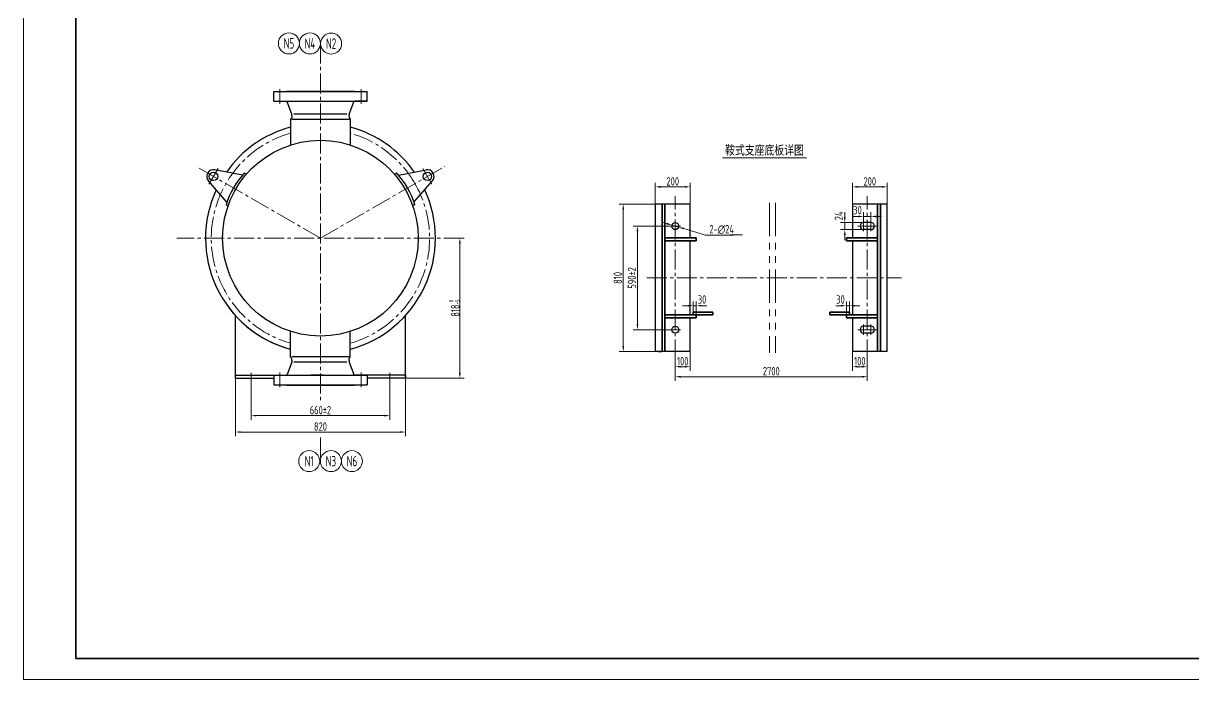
# Model space of a CAD drawing. Header units: millimetres. Extents: x 5765 to 6606, y -201 to 393.
# Drawn here: x 5765 to 6322, y -201 to 112 of the extents above; entities that cross this region are included whole.
import ezdxf
from ezdxf.enums import TextEntityAlignment as Align

# ---------------------------------------------------------------- set-up
doc = ezdxf.new("R2010")
doc.units = ezdxf.units.MM
doc.linetypes.add('CENTER2', pattern=[28.575, 19.05, -3.175, 3.175, -3.175])
doc.linetypes.add('PHANTOM2', pattern=[31.75, 15.875, -3.175, 3.175, -3.175, 3.175, -3.175])
for name, color, linetype, lineweight in [('1粗实线', 7, 'Continuous', 35), ('2细实线', 3, 'Continuous', 13), ('3中心线', 1, 'CENTER2', 13), ('5双点划线', 2, 'PHANTOM2', 13), ('7文本', 2, 'Continuous', 13), ('8标注', 3, 'Continuous', 13), ('9图表', 4, 'Continuous', 13)]:
    doc.layers.add(name, color=color, linetype=linetype, lineweight=lineweight)
doc.styles.add('lanpec', font='bpec_e.shx', dxfattribs={"width": 0.75, "bigfont": 'hztxt.shx'})
doc.styles.add('lanpec-dim', font='bpec_e.shx', dxfattribs={"width": 0.75})
doc.dimstyles.new('lanpec', dxfattribs={"dimtxt": 4, "dimasz": 2.5, "dimexe": 2, "dimexo": 0, "dimtad": 1, "dimdsep": 46, "dimtxsty": 'lanpec-dim', "dimcen": 2.5, "dimclrd": 256, "dimclre": 256, "dimclrt": 256, "dimazin": 0, "dimtfac": 1, "dimtmove": 0, "dimatfit": 3, "dimfxl": 1, "dimlwd": -1, "dimlwe": -1, "dimarcsym": 0})
doc.dimstyles.new('lanpec$3', dxfattribs={"dimtxt": 4, "dimasz": 2.5, "dimexe": 2, "dimexo": 0, "dimtad": 1, "dimtih": 1, "dimtoh": 1, "dimdsep": 46, "dimtxsty": 'lanpec-dim', "dimcen": 2.5, "dimclrd": 256, "dimclre": 256, "dimclrt": 256, "dimazin": 0, "dimtfac": 1, "dimtmove": 0, "dimatfit": 3, "dimfxl": 1, "dimlwd": -1, "dimlwe": -1, "dimarcsym": 0})

# ---------------------------------------------------------------- blocks, each defined once
blk = doc.blocks.new('A1')
at = {"layer": '1粗实线'}
blk.add_lwpolyline([(-816, 10), (-10, 10), (-10, 584), (-816, 584)], close=True, dxfattribs=at)
at = {"layer": '9图表'}
blk.add_lwpolyline([(-841, 0), (0, 0), (0, 594), (-841, 594)], close=True, dxfattribs=at)
blk = doc.blocks.new('*D25')
at = {"layer": '8标注', "transparency": 16777216}
for p, q in [((6066.01, 25.82), (6066.01, 36.06)), ((6068.51, 34.06), (6080.14, 34.06)), ((6082.64, 25.82), (6082.64, 36.06))]:
    blk.add_line(p, q, dxfattribs=at)
for points in [[(6068.51, 34.48), (6068.51, 33.65), (6066.01, 34.06)], [(6080.14, 34.48), (6080.14, 33.65), (6082.64, 34.06)]]:
    blk.add_solid(points, dxfattribs=at)
at = {"layer": 'Defpoints', "color": 0, "transparency": 16777216}
for p in [(6082.64, 34.06), (6066.01, 25.82), (6082.64, 25.82)]:
    blk.add_point(p, dxfattribs=at)
at = {"layer": '8标注', "transparency": 16777216, "insert": (6074.32, 36.69), "char_height": 4, "attachment_point": 5, "style": 'lanpec-dim'}
blk.add_mtext('200', dxfattribs=at)
blk = doc.blocks.new('*D34')
at = {"layer": '8标注', "transparency": 16777216}
for p, q in [((6159.87, 25.82), (6159.87, 36.06)), ((6162.37, 34.06), (6174, 34.06)), ((6176.5, 25.82), (6176.5, 36.06))]:
    blk.add_line(p, q, dxfattribs=at)
for points in [[(6162.37, 34.48), (6162.37, 33.65), (6159.87, 34.06)], [(6174, 34.48), (6174, 33.65), (6176.5, 34.06)]]:
    blk.add_solid(points, dxfattribs=at)
at = {"layer": 'Defpoints', "color": 0, "transparency": 16777216}
for p in [(6176.5, 34.06), (6159.87, 25.82), (6176.5, 25.82)]:
    blk.add_point(p, dxfattribs=at)
at = {"layer": '8标注', "transparency": 16777216, "insert": (6168.18, 36.69), "char_height": 4, "attachment_point": 5, "style": 'lanpec-dim'}
blk.add_mtext('200', dxfattribs=at)
blk = doc.blocks.new('*D26')
at = {"layer": '8标注', "transparency": 16777216}
for p, q in [((6075.52, -48.22), (6075.52, -58.34)), ((6166.98, -48.22), (6166.98, -58.34)), ((6078.02, -56.34), (6164.48, -56.34))]:
    blk.add_line(p, q, dxfattribs=at)
for points in [[(6078.02, -55.93), (6078.02, -56.76), (6075.52, -56.34)], [(6164.48, -55.93), (6164.48, -56.76), (6166.98, -56.34)]]:
    blk.add_solid(points, dxfattribs=at)
at = {"layer": 'Defpoints', "color": 0, "transparency": 16777216}
for p in [(6075.52, -48.22), (6166.98, -48.22), (6166.98, -56.34)]:
    blk.add_point(p, dxfattribs=at)
at = {"layer": '8标注', "transparency": 16777216, "insert": (6121.25, -53.72), "char_height": 4, "attachment_point": 5, "style": 'lanpec-dim'}
blk.add_mtext('2700', dxfattribs=at)
blk = doc.blocks.new('*D27')
at = {"layer": '8标注', "transparency": 16777216}
for p, q in [((6165.25, 17.03), (6154.25, 17.03)), ((6156.25, 19.53), (6156.25, 22.03)), ((6156.25, 17.03), (6156.25, 13.7)), ((6165.25, 13.7), (6154.25, 13.7)), ((6156.25, 11.2), (6156.25, 8.7))]:
    blk.add_line(p, q, dxfattribs=at)
for points in [[(6155.84, 19.53), (6156.67, 19.53), (6156.25, 17.03)], [(6155.84, 11.2), (6156.67, 11.2), (6156.25, 13.7)]]:
    blk.add_solid(points, dxfattribs=at)
at = {"layer": 'Defpoints', "color": 0, "transparency": 16777216}
for p in [(6165.25, 17.03), (6156.25, 13.7), (6165.25, 13.7)]:
    blk.add_point(p, dxfattribs=at)
at = {"layer": '8标注', "transparency": 16777216, "insert": (6153.43, 20.25), "char_height": 4, "attachment_point": 5, "rotation": 90, "style": 'lanpec-dim'}
blk.add_mtext('24', dxfattribs=at)
blk = doc.blocks.new('*D28')
at = {"layer": '8标注', "transparency": 16777216}
for p, q in [((6162.75, 19.97), (6160.25, 19.97)), ((6165.25, 17.03), (6165.25, 21.97)), ((6168.72, 19.97), (6165.25, 19.97)), ((6168.72, 17.03), (6168.72, 21.97)), ((6171.22, 19.97), (6173.72, 19.97))]:
    blk.add_line(p, q, dxfattribs=at)
for points in [[(6162.75, 20.38), (6162.75, 19.55), (6165.25, 19.97)], [(6171.22, 20.38), (6171.22, 19.55), (6168.72, 19.97)]]:
    blk.add_solid(points, dxfattribs=at)
at = {"layer": 'Defpoints', "color": 0, "transparency": 16777216}
for p in [(6165.25, 19.97), (6165.25, 17.03), (6168.72, 17.03)]:
    blk.add_point(p, dxfattribs=at)
at = {"layer": '8标注', "transparency": 16777216, "insert": (6162.33, 22.97), "char_height": 4, "attachment_point": 5, "style": 'lanpec-dim'}
blk.add_mtext('30', dxfattribs=at)
blk = doc.blocks.new('*D29')
at = {"layer": '8标注', "transparency": 16777216}
for p, q in [((6073.03, 15.37), (6055.5, 15.37)), ((6057.5, 12.87), (6057.5, -31.45)), ((6073.03, -33.95), (6055.5, -33.95))]:
    blk.add_line(p, q, dxfattribs=at)
for points in [[(6057.09, 12.87), (6057.92, 12.87), (6057.5, 15.37)], [(6057.09, -31.45), (6057.92, -31.45), (6057.5, -33.95)]]:
    blk.add_solid(points, dxfattribs=at)
at = {"layer": 'Defpoints', "color": 0, "transparency": 16777216}
for p in [(6073.03, 15.37), (6057.5, -33.95), (6073.03, -33.95)]:
    blk.add_point(p, dxfattribs=at)
at = {"layer": '8标注', "transparency": 16777216, "insert": (6054.88, -9.29), "char_height": 4, "attachment_point": 5, "rotation": 90, "style": 'lanpec-dim'}
blk.add_mtext('590±2', dxfattribs=at)
blk = doc.blocks.new('*D30')
at = {"layer": '8标注', "transparency": 16777216}
for p, q in [((6066.01, 25.82), (6048.75, 25.82)), ((6050.75, -41.91), (6050.75, 23.32)), ((6066.01, -44.41), (6048.75, -44.41))]:
    blk.add_line(p, q, dxfattribs=at)
for points in [[(6050.33, 23.32), (6051.16, 23.32), (6050.75, 25.82)], [(6050.33, -41.91), (6051.16, -41.91), (6050.75, -44.41)]]:
    blk.add_solid(points, dxfattribs=at)
at = {"layer": 'Defpoints', "color": 0, "transparency": 16777216}
for p in [(6050.75, 25.82), (6066.01, 25.82), (6066.01, -44.41)]:
    blk.add_point(p, dxfattribs=at)
at = {"layer": '8标注', "transparency": 16777216, "insert": (6048.12, -9.29), "char_height": 4, "attachment_point": 5, "rotation": 90, "style": 'lanpec-dim'}
blk.add_mtext('810', dxfattribs=at)
blk = doc.blocks.new('*D31')
at = {"layer": '8标注', "transparency": 16777216}
for p, q in [((6075.52, -44.41), (6075.52, -53.57)), ((6082.64, -44.41), (6082.64, -53.57)), ((6078.02, -51.57), (6080.14, -51.57))]:
    blk.add_line(p, q, dxfattribs=at)
for points in [[(6078.02, -51.15), (6078.02, -51.98), (6075.52, -51.57)], [(6080.14, -51.15), (6080.14, -51.98), (6082.64, -51.57)]]:
    blk.add_solid(points, dxfattribs=at)
at = {"layer": 'Defpoints', "color": 0, "transparency": 16777216}
for p in [(6075.52, -44.41), (6082.64, -44.41), (6082.64, -51.57)]:
    blk.add_point(p, dxfattribs=at)
at = {"layer": '8标注', "transparency": 16777216, "insert": (6079.08, -48.94), "char_height": 4, "attachment_point": 5, "style": 'lanpec-dim'}
blk.add_mtext('100', dxfattribs=at)
blk = doc.blocks.new('*D32')
at = {"layer": '8标注', "transparency": 16777216}
for p, q in [((6159.87, -44.41), (6159.87, -53.57)), ((6166.98, -44.41), (6166.98, -53.57)), ((6164.48, -51.57), (6162.37, -51.57))]:
    blk.add_line(p, q, dxfattribs=at)
for points in [[(6162.37, -51.15), (6162.37, -51.98), (6159.87, -51.57)], [(6164.48, -51.15), (6164.48, -51.98), (6166.98, -51.57)]]:
    blk.add_solid(points, dxfattribs=at)
at = {"layer": 'Defpoints', "color": 0, "transparency": 16777216}
for p in [(6159.87, -44.41), (6166.98, -44.41), (6159.87, -51.57)]:
    blk.add_point(p, dxfattribs=at)
at = {"layer": '8标注', "transparency": 16777216, "insert": (6163.43, -48.94), "char_height": 4, "attachment_point": 5, "style": 'lanpec-dim'}
blk.add_mtext('100', dxfattribs=at)
blk = doc.blocks.new('*D35')
at = {"layer": '8标注', "transparency": 16777216}
for p, q in [((6071.53, 16.54), (6069.13, 17.25)), ((6073.93, 15.84), (6077.12, 14.9)), ((6089.87, 11.14), (6079.52, 14.19)), ((6103.2, 11.14), (6089.87, 11.14))]:
    blk.add_line(p, q, dxfattribs=at)
for points in [[(6071.65, 16.94), (6071.41, 16.14), (6073.93, 15.84)], [(6079.63, 14.59), (6079.4, 13.79), (6077.12, 14.9)]]:
    blk.add_solid(points, dxfattribs=at)
at = {"layer": 'Defpoints', "color": 0, "transparency": 16777216}
for p in [(6073.93, 15.84), (6077.12, 14.9)]:
    blk.add_point(p, dxfattribs=at)
at = {"layer": '8标注', "transparency": 16777216, "insert": (6097.64, 13.77), "char_height": 4, "attachment_point": 5, "style": 'lanpec-dim'}
blk.add_mtext('2-∅24', dxfattribs=at)
blk = doc.blocks.new('*D36')
at = {"layer": '8标注', "transparency": 16777216}
for p, q in [((6084.01, -25.61), (6084.01, -20.51)), ((6085.51, -26.88), (6085.51, -20.51)), ((6081.51, -22.51), (6079.01, -22.51)), ((6084.01, -22.51), (6085.51, -22.51)), ((6088.01, -22.51), (6090.51, -22.51))]:
    blk.add_line(p, q, dxfattribs=at)
for points in [[(6081.51, -22.1), (6081.51, -22.93), (6084.01, -22.51)], [(6088.01, -22.1), (6088.01, -22.93), (6085.51, -22.51)]]:
    blk.add_solid(points, dxfattribs=at)
at = {"layer": 'Defpoints', "color": 0, "transparency": 16777216}
for p in [(6084.01, -25.61), (6085.51, -22.51), (6085.51, -26.88)]:
    blk.add_point(p, dxfattribs=at)
at = {"layer": '8标注', "transparency": 16777216, "insert": (6088.29, -19.56), "char_height": 4, "attachment_point": 5, "style": 'lanpec-dim'}
blk.add_mtext('30', dxfattribs=at)
blk = doc.blocks.new('*D33')
at = {"layer": '8标注', "transparency": 16777216}
for p, q in [((6157, -26.88), (6157, -20.51)), ((6158.5, -25.61), (6158.5, -20.51)), ((6154.5, -22.51), (6152, -22.51)), ((6158.5, -22.51), (6157, -22.51)), ((6161, -22.51), (6163.5, -22.51))]:
    blk.add_line(p, q, dxfattribs=at)
for points in [[(6154.5, -22.1), (6154.5, -22.93), (6157, -22.51)], [(6161, -22.1), (6161, -22.93), (6158.5, -22.51)]]:
    blk.add_solid(points, dxfattribs=at)
at = {"layer": 'Defpoints', "color": 0, "transparency": 16777216}
for p in [(6157, -22.51), (6157, -26.88), (6158.5, -25.61)]:
    blk.add_point(p, dxfattribs=at)
at = {"layer": '8标注', "transparency": 16777216, "insert": (6154.22, -19.56), "char_height": 4, "attachment_point": 5, "style": 'lanpec-dim'}
blk.add_mtext('30', dxfattribs=at)
blk = doc.blocks.new('*U24')
at = {"layer": '2细实线'}
blk.add_line((-20, 0), (20, 0), dxfattribs=at)
at = {"layer": '7文本', "style": 'lanpec', "width": 0.75}
for tag, height, p in [('节点图名称', 5, (0, 3.5)), ('比例', 4, (0, -3.25))]:
    blk.add_attdef(tag, text='', height=height, dxfattribs=at).set_placement(p, align=Align.MIDDLE_CENTER)
blk = doc.blocks.new('*D44')
at = {"layer": '8标注', "transparency": 16777216}
for p, q in [((5873.51, -59.19), (5873.51, -76.87)), ((5939.51, -59.12), (5939.51, -76.87)), ((5876.01, -74.87), (5937.01, -74.87))]:
    blk.add_line(p, q, dxfattribs=at)
for points in [[(5876.01, -74.45), (5876.01, -75.29), (5873.51, -74.87)], [(5937.01, -74.45), (5937.01, -75.29), (5939.51, -74.87)]]:
    blk.add_solid(points, dxfattribs=at)
at = {"layer": 'Defpoints', "color": 0, "transparency": 16777216}
for p in [(5873.51, -59.19), (5939.51, -59.12), (5939.51, -74.87)]:
    blk.add_point(p, dxfattribs=at)
at = {"layer": '8标注', "transparency": 16777216, "insert": (5906.51, -72.25), "char_height": 4, "attachment_point": 5, "style": 'lanpec-dim'}
blk.add_mtext('660%%P2', dxfattribs=at)
blk = doc.blocks.new('*D45')
at = {"layer": '8标注', "transparency": 16777216}
for p, q in [((5866.01, -56.98), (5866.01, -84.68)), ((5947.01, -56.98), (5947.01, -84.68)), ((5868.51, -82.68), (5944.51, -82.68))]:
    blk.add_line(p, q, dxfattribs=at)
for points in [[(5868.51, -82.26), (5868.51, -83.1), (5866.01, -82.68)], [(5944.51, -82.26), (5944.51, -83.1), (5947.01, -82.68)]]:
    blk.add_solid(points, dxfattribs=at)
at = {"layer": 'Defpoints', "color": 0, "transparency": 16777216}
for p in [(5866.01, -56.98), (5947.01, -56.98), (5947.01, -82.68)]:
    blk.add_point(p, dxfattribs=at)
at = {"layer": '8标注', "transparency": 16777216, "insert": (5906.51, -80.06), "char_height": 4, "attachment_point": 5, "style": 'lanpec-dim'}
blk.add_mtext('820', dxfattribs=at)
blk = doc.blocks.new('*D46')
at = {"layer": '8标注', "transparency": 16777216}
for p, q in [((5971.02, 9.62), (5974.92, 9.62)), ((5972.92, 7.12), (5972.92, -54.48)), ((5947.01, -56.98), (5974.92, -56.98))]:
    blk.add_line(p, q, dxfattribs=at)
for points in [[(5972.5, 7.12), (5973.34, 7.12), (5972.92, 9.62)], [(5972.5, -54.48), (5973.34, -54.48), (5972.92, -56.98)]]:
    blk.add_solid(points, dxfattribs=at)
at = {"layer": 'Defpoints', "color": 0, "transparency": 16777216}
for p in [(5971.02, 9.62), (5947.01, -56.98), (5972.92, -56.98)]:
    blk.add_point(p, dxfattribs=at)
at = {"layer": '8标注', "transparency": 16777216, "insert": (5970.2, -23.68), "char_height": 4, "attachment_point": 5, "rotation": 90, "style": 'lanpec-dim'}
blk.add_mtext('818{\\H0.525x;\\S 0^ -5;}', dxfattribs=at)
blk = doc.blocks.new('管口号')
at = {"layer": '2细实线'}
blk.add_circle((0, 5), 5, dxfattribs=at)
at = {"layer": '7文本', "style": 'lanpec', "width": 0.75}
blk.add_attdef('N', text='', height=5, dxfattribs=at).set_placement((0, 5), align=Align.MIDDLE_CENTER)

msp = doc.modelspace()

# ---------------------------------------------------------------- linework, layer by layer
for p, q in [((5884.26, 79.421), (5928.76, 79.421)), ((5884.26, 74.811), (5884.26, 79.421)), ((5890.32, 79.621), (5922.7, 79.621)), ((5890.32, 79.421), (5890.32, 79.621)), ((5922.7, 79.421), (5922.7, 79.621)), ((5928.76, 74.811), (5928.76, 79.421)), ((5884.26, 74.811), (5928.76, 74.811)), ((5884.26, 74.811), (5890.116, 74.811)), ((5892.827, 68.607), (5890.583, 74.489)), ((5920.193, 68.607), (5922.437, 74.489)), ((5928.76, 74.811), (5922.904, 74.811)), ((5892.86, 67.821), (5892.86, 68.429)), ((5892.86, 67.821), (5892.86, 66.86)), ((5906.51, 68.621), (5893.881, 68.621)), ((5919.139, 68.621), (5906.51, 68.621)), ((5920.16, 67.821), (5920.16, 68.429)), ((5920.16, 67.821), (5920.16, 66.86)), ((5892.86, 66.86), (5892.326, 66.325)), ((5892.326, 66.325), (5892.326, 54.01)), ((5906.51, 66.124), (5892.86, 66.124)), ((5920.16, 66.124), (5906.51, 66.124)), ((5920.16, 66.86), (5920.694, 66.325)), ((5920.694, 66.325), (5920.694, 54.01)), ((5869.313, 39.579), (5856.188, 42.171)), ((5870.322, 40.669), (5871.255, 39.793)), ((5942.698, 40.669), (5941.765, 39.793)), ((5943.707, 39.579), (5956.832, 42.171)), ((5861.966, 26.855), (5853.159, 36.925)), ((5951.054, 26.855), (5959.861, 36.925)), ((5861.528, 25.436), (5862.753, 25.066)), ((5951.492, 25.436), (5950.267, 25.066)), ((6082.639, 25.825), (6066.007, 25.825)), ((6066.007, 25.825), (6066.007, -44.409)), ((6082.639, 9.777), (6082.639, 25.825)), ((6176.501, 25.825), (6159.869, 25.825)), ((6159.869, 25.825), (6159.869, 9.777)), ((6176.501, -44.409), (6176.501, 25.825)), ((6168.719, 17.031), (6165.25, 17.031)), ((6168.719, 13.705), (6165.25, 13.705)), ((6082.639, -26.876), (6082.639, 8.292)), ((6159.869, 8.292), (6159.869, -26.876)), ((5866.01, -56.979), (5866.01, -27.221)), ((5947.01, -56.979), (5947.01, -27.221)), ((6082.639, -44.409), (6082.639, -28.361)), ((6159.869, -28.361), (6159.869, -44.409)), ((6168.719, -32.289), (6165.25, -32.289)), ((5892.326, -47.084), (5892.326, -34.768)), ((5920.694, -47.084), (5920.694, -34.768)), ((6168.719, -35.615), (6165.25, -35.615)), ((6082.639, -44.409), (6066.007, -44.409)), ((6067.447, -44.409), (6068.887, -44.409)), ((6176.501, -44.409), (6159.869, -44.409)), ((5892.827, -49.365), (5890.583, -55.248)), ((5892.86, -47.618), (5892.326, -47.084)), ((5920.16, -46.883), (5892.86, -46.883)), ((5892.86, -48.579), (5892.86, -47.618)), ((5892.86, -48.579), (5892.86, -49.187)), ((5919.139, -49.379), (5893.881, -49.379)), ((5920.16, -47.618), (5920.694, -47.084)), ((5920.16, -48.579), (5920.16, -47.618)), ((5920.16, -48.579), (5920.16, -49.187)), ((5920.193, -49.365), (5922.437, -55.248)), ((5866.01, -55.579), (5884.26, -55.579)), ((5884.26, -55.569), (5928.76, -55.569)), ((5884.26, -55.569), (5884.26, -60.179)), ((5884.26, -55.569), (5890.116, -55.569)), ((5907.765, -55.569), (5901.909, -55.569)), ((5928.76, -55.569), (5922.904, -55.569)), ((5928.76, -55.569), (5928.76, -60.179)), ((5947.01, -55.579), (5928.76, -55.579)), ((5947.01, -55.579), (5947.01, -56.979)), ((5866.01, -56.979), (5884.26, -56.979)), ((5866.01, -56.979), (5884.26, -56.979)), ((5884.26, -60.179), (5928.76, -60.179)), ((5890.32, -60.179), (5890.32, -60.379)), ((5890.32, -60.379), (5922.7, -60.379)), ((5901.705, -60.179), (5901.705, -60.379)), ((5922.7, -60.179), (5922.7, -60.379)), ((5947.01, -56.979), (5928.76, -56.979)), ((5947.01, -56.979), (5928.76, -56.979))]:
    msp.add_line(p, q)
for centre, radius in [((5906.51, 9.621), 46.6), ((5855.568, 39.032), 2), ((5957.452, 39.032), 2)]:
    msp.add_circle(centre, radius)
at = {"ltscale": 2}
for centre in [(6075.523, 15.368), (6075.523, -33.952)]:
    msp.add_circle(centre, 1.663, dxfattribs=at)
for centre, radius, start, end in [((5890.116, 74.311), 0.5, 20.88476, 90), ((5922.904, 74.311), 0.5, 90, 159.11524), ((5892.36, 68.429), 0.5, 0, 20.88476), ((5920.66, 68.429), 0.5, 159.11524, 180), ((5906.51, 9.621), 54.75, 105.01487, 144.92537), ((5906.51, 9.621), 54.75, 35.07463, 74.98513), ((5855.568, 39.032), 3.2, 78.82881, 221.17119), ((5898.439, 14.281), 38.56, 136.81633, 163.18367), ((5914.581, 14.281), 38.56, 16.81633, 43.18367), ((5957.452, 39.032), 3.2, 318.82881, 101.17119), ((5906.51, 9.621), 54.75, 155.07463, 254.98513), ((5906.51, 9.621), 54.75, 285.01487, 24.92537), ((6165.25, 15.368), 1.663, 90, 270), ((6168.719, 15.368), 1.663, 270, 90), ((5906.51, 9.621), 54.75, 215.07463, 254.98513), ((6165.25, -33.952), 1.663, 90, 270), ((6168.719, -33.952), 1.663, 270, 90), ((5892.36, -49.187), 0.5, 339.11524, 0), ((5920.66, -49.187), 0.5, 180, 200.88476), ((5890.116, -55.069), 0.5, 270, 339.11524), ((5922.904, -55.069), 0.5, 200.88476, 270)]:
    msp.add_arc(centre, radius, start, end)
at = {"layer": '1粗实线'}
for p, q in [((6069.234, 25.825), (6069.234, -44.409)), ((6070.596, 25.825), (6070.596, -44.409)), ((6171.913, 25.825), (6171.913, -44.409)), ((6173.275, 25.825), (6173.275, -44.409)), ((6070.596, 9.777), (6085.505, 9.777)), ((6070.596, 8.292), (6085.505, 8.292)), ((6085.505, 9.777), (6085.505, 8.292)), ((6171.913, 9.777), (6157.003, 9.777)), ((6157.003, 9.777), (6157.003, 8.292)), ((6171.913, 8.292), (6157.003, 8.292)), ((6070.596, -26.876), (6085.505, -26.876)), ((6083.336, -26.876), (6093.347, -26.876)), ((6084.013, -26.876), (6084.013, -25.608)), ((6084.013, -25.608), (6093.347, -25.608)), ((6085.505, -28.361), (6085.505, -26.876)), ((6093.347, -25.608), (6093.347, -26.876)), ((6158.496, -25.608), (6149.162, -25.608)), ((6149.162, -25.608), (6149.162, -26.876)), ((6159.173, -26.876), (6149.162, -26.876)), ((6171.913, -26.876), (6157.003, -26.876)), ((6157.003, -28.361), (6157.003, -26.876)), ((6158.496, -25.608), (6158.496, -26.876)), ((6070.596, -28.361), (6085.505, -28.361)), ((6171.913, -28.361), (6157.003, -28.361))]:
    msp.add_line(p, q, dxfattribs=at)
at = {"layer": '2细实线'}
msp.add_line((6101.611, 11.142), (6107.617, 11.142), dxfattribs=at)
at = {"layer": '3中心线', "ltscale": 0.5}
for p, q in [((5906.51, 102.381), (5906.51, -68.61)), ((5887.14, 73.621), (5887.14, 80.611)), ((5925.88, 73.621), (5925.88, 80.611)), ((5906.51, 9.621), (5847.295, 43.808)), ((5857.74, 42.794), (5853.396, 35.27)), ((5906.51, 9.621), (5965.725, 43.808)), ((5955.28, 42.794), (5959.624, 35.27)), ((6075.523, -48.221), (6075.523, 29.637)), ((6166.985, -48.221), (6166.985, 29.637)), ((5974.885, 9.621), (5838.135, 9.621)), ((6061.918, -9.292), (6183.32, -9.292)), ((5873.51, -59.187), (5873.51, -54.505)), ((5887.14, -54.379), (5887.14, -61.369)), ((5925.88, -54.379), (5925.88, -61.369)), ((5939.51, -59.116), (5939.51, -54.505)), ((5906.504, -85.21), (5906.499, -96.55))]:
    msp.add_line(p, q, dxfattribs=at)
at = {"layer": '3中心线'}
for p, q in [((6165.25, 12.964), (6165.25, 17.772)), ((6168.719, 12.964), (6168.719, 17.772)), ((6078.018, 15.368), (6073.029, 15.368)), ((6162.536, 15.368), (6171.434, 15.368)), ((6165.25, -31.548), (6165.25, -36.356)), ((6168.719, -31.548), (6168.719, -36.356)), ((6078.018, -33.952), (6073.029, -33.952)), ((6162.536, -33.952), (6171.434, -33.952))]:
    msp.add_line(p, q, dxfattribs=at)
at = {"layer": '3中心线', "ltscale": 0.5}
for start, end in [(105.82919, 254.17081), (30, 74.17081), (285.82919, 30)]:
    msp.add_arc((5906.51, 9.621), 52, start, end, dxfattribs=at)
at = {"layer": '5双点划线'}
for p, q in [((6120.382, 26.394), (6120.382, -44.978)), ((6123.239, 26.394), (6123.239, -44.978))]:
    msp.add_line(p, q, dxfattribs=at)

# ---------------------------------------------------------------- block references
msp.add_blockref('*U24', (6118.007, 47.9)).add_auto_attribs({'节点图名称': '鞍式支座底板详图'})
at = {"layer": '2细实线'}
msp.add_blockref('A1', (6606.028, -200.559), dxfattribs=at)
at = {"layer": '8标注'}
for p, values in [((5891.51, 97.381), {'N': 'N5'}), ((5901.51, 97.381), {'N': 'N4'}), ((5911.608, 97.288), {'N': 'N2'})]:
    msp.add_blockref('管口号', p, dxfattribs=at).add_auto_attribs(values)
ref = msp.add_blockref('管口号', (5901.15, -91.55), dxfattribs=dict(at, xscale=-1, rotation=180))
ref.add_attrib('N', 'N1', dxfattribs={"layer": '7文本', "height": 5, "style": 'lanpec', "width": 0.75}).set_placement((5901.15, -96.55), align=Align.MIDDLE_CENTER)
ref = msp.add_blockref('管口号', (5911.499, -91.55), dxfattribs=dict(at, xscale=-1, rotation=180))
ref.add_attrib('N', 'N3', dxfattribs={"layer": '7文本', "height": 5, "style": 'lanpec', "width": 0.75}).set_placement((5911.499, -96.55), align=Align.MIDDLE_CENTER)
ref = msp.add_blockref('管口号', (5921.499, -91.55), dxfattribs=dict(at, xscale=-1, rotation=180))
ref.add_attrib('N', 'N6', dxfattribs={"layer": '7文本', "height": 5, "style": 'lanpec', "width": 0.75}).set_placement((5921.499, -96.55), align=Align.MIDDLE_CENTER)

# ---------------------------------------------------------------- dimensions: what is measured, and where the dimension line sits
for base, p1, p2, text, picture, middle in [((6082.639, 34.064), (6066.007, 25.825), (6082.639, 25.825), '200', '*D25', (6074.323, 36.689)), ((6176.501, 34.064), (6159.869, 25.825), (6176.501, 25.825), '200', '*D34', (6168.185, 36.689)), ((6159.869, -51.568), (6166.985, -44.409), (6159.869, -44.409), '100', '*D32', (6163.427, -48.943)), ((6166.985, -56.343), (6075.523, -48.221), (6166.985, -48.221), '2700', '*D26', (6121.254, -53.718)), ((5947.01, -82.68), (5866.01, -56.979), (5947.01, -56.979), '820', '*D45', (5906.51, -80.055)), ((5939.51, -74.87), (5873.51, -59.187), (5939.51, -59.116), '660%%P2', '*D44', (5906.51, -72.245))]:
    dim = msp.add_linear_dim(base=base, p1=p1, p2=p2, text=text, dimstyle='lanpec', dxfattribs=at)
    dim.commit()
    dim.dimension.update_dxf_attribs({"geometry": picture, "text_midpoint": middle})
for base, p1, p2, angle, text, picture, middle in [((6050.747, 25.825), (6066.007, -44.409), (6066.007, 25.825), 90, '810', '*D30', (6048.122, -9.292)), ((6057.504, -33.952), (6073.029, 15.368), (6073.029, -33.952), 90, '590±2', '*D29', (6054.879, -9.292)), ((5972.92, -56.979), (5971.02, 9.621), (5947.01, -56.979), 90, '818{\\H0.525x;\\S 0^ -5;}', '*D46', (5970.195, -23.679)), ((6082.639, -51.568), (6075.523, -44.409), (6082.639, -44.409), 180, '100', '*D31', (6079.081, -48.943))]:
    dim = msp.add_linear_dim(base=base, p1=p1, p2=p2, angle=angle, text=text, dimstyle='lanpec', dxfattribs=at)
    dim.commit()
    dim.dimension.update_dxf_attribs({"geometry": picture, "text_midpoint": middle})
for base, p1, p2, angle, text, picture, middle in [((6156.255, 13.705), (6165.25, 17.031), (6165.25, 13.705), 90, '24', '*D27', (6153.426, 20.25)), ((6165.25, 19.968), (6168.719, 17.031), (6165.25, 17.031), 180, '30', '*D28', (6162.329, 22.971)), ((6157.003, -22.512), (6158.496, -25.608), (6157.003, -26.876), 180, '30', '*D33', (6154.215, -19.562))]:
    dim = msp.add_linear_dim(base=base, p1=p1, p2=p2, angle=angle, text=text, dimstyle='lanpec', override={"dimtmove": 2}, dxfattribs=at)
    dim.commit()
    dim.dimension.update_dxf_attribs({"geometry": picture, "text_midpoint": middle, "dimtype": 160})
dim = msp.add_diameter_dim_2p(p1=(6073.928, 15.838), p2=(6077.119, 14.898), text='2-∅24', dimstyle='lanpec$3', dxfattribs=at)
dim.commit()
dim.dimension.update_dxf_attribs({"geometry": '*D35', "text_midpoint": (6097.643, 11.142), "dimtype": 163})
dim = msp.add_linear_dim(base=(6085.505, -22.512), p1=(6084.013, -25.608), p2=(6085.505, -26.876), text='30', dimstyle='lanpec', override={"dimtmove": 2}, dxfattribs=at)
dim.commit()
dim.dimension.update_dxf_attribs({"geometry": '*D36', "text_midpoint": (6088.293, -19.562), "dimtype": 160})

doc.saveas('drawing.dxf')
